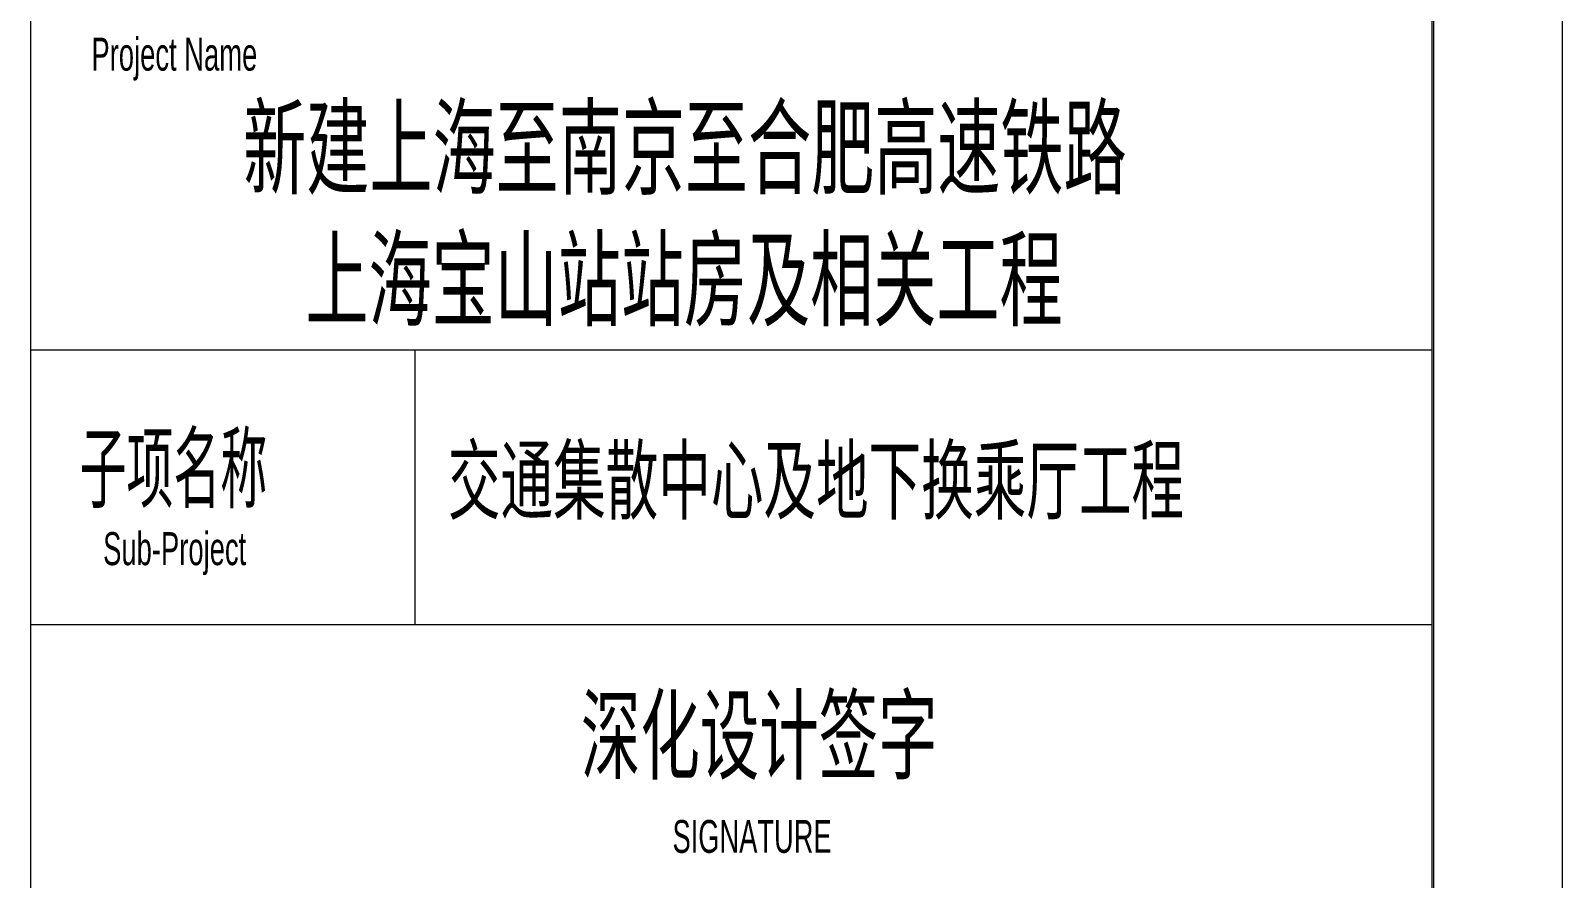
# Model space of a CAD drawing. Header units: millimetres. Extents: x 96 to 23960, y 200 to 17000.
# Drawn here: x 21596 to 23960, y 5316 to 6623 of the extents above; entities that cross this region are included whole.
import ezdxf

# ---------------------------------------------------------------- set-up
doc = ezdxf.new("R2010")
doc.units = ezdxf.units.MM
doc.linetypes.add('XKITLINE00', pattern=[0])
doc.layers.add('DrawingSheet', color=5, linetype='Continuous', lineweight=0)
doc.layers.add('OtherObjectType', color=1, linetype='Continuous', lineweight=0)
doc.styles.add('$TD_AUDIT_GENERATED_(14D)', font='ARIAL.TTF')

# ---------------------------------------------------------------- blocks, each defined once
blk = doc.blocks.new('*A5')
at = {"layer": 'DrawingSheet', "color": 5, "linetype": 'XKITLINE00', "lineweight": 0}
blk.add_line((23960, 200), (23960, 17000), dxfattribs=at)
blk = doc.blocks.new('*A7')
at = {"layer": 'OtherObjectType', "color": 7, "linetype": 'XKITLINE00', "lineweight": 0}
for p, q in [((23960, 200), (23960, 17000)), ((21596, 16811.9), (21596, 384)), ((23758.8, 16811.9), (23758.8, 384)), ((23761.2, 16814), (23761.2, 386)), ((21596, 6131.2), (23758.8, 6131.2)), ((22189.3, 5707.4), (22189.3, 6131.2)), ((21596, 5707.4), (23758.8, 5707.4))]:
    blk.add_line(p, q, dxfattribs=at)
at = {"layer": 'OtherObjectType', "color": 7, "style": '$TD_AUDIT_GENERATED_(14D)'}
for s, height, width, p in [('Project Name', 50.854, 0.595, (21689.8, 6561.7)), ('\\M+5D0C2\\M+5BDA8\\M+5C9CF\\M+5BAA3\\M+5D6C1\\M+5C4CF\\M+5BEA9\\M+5D6C1\\M+5BACF\\M+5B7CA\\M+5B8DF\\M+5CBD9\\M+5CCFA\\M+5C2B7', 120, 0.595, (21924.1, 6383.4)), ('\\M+5C9CF\\M+5BAA3\\M+5B1A6\\M+5C9BD\\M+5D5BE\\M+5D5BE\\M+5B7BF\\M+5BCB0\\M+5CFE0\\M+5B9D8\\M+5B9A4\\M+5B3CC ', 120, 0.595, (22020, 6180)), ('\\M+5D7D3\\M+5CFEE\\M+5C3FB\\M+5B3C6', 101.707, 0.522006, (21671.6, 5898)), ('\\M+5BDBB\\M+5CDA8\\M+5BCAF\\M+5C9A2\\M+5D6D0\\M+5D0C4\\M+5BCB0\\M+5B5D8\\M+5CFC2\\M+5BBBB\\M+5B3CB\\M+5CCFC\\M+5B9A4\\M+5B3CC', 100, 0.595, (22240, 5880)), ('Sub-Project', 50.854, 0.595, (21707.9, 5798.9)), ('\\M+5C9EE\\M+5BBAF\\M+5C9E8\\M+5BCC6\\M+5C7A9\\M+5D7D6', 113.008, 0.595, (22445.4, 5480.4)), ('SIGNATURE', 50.63, 0.595, (22586.7, 5355.1))]:
    blk.add_text(s, height=height, dxfattribs=dict(at, width=width)).set_placement(p)

msp = doc.modelspace()

# ---------------------------------------------------------------- block references
at = {"lineweight": 0}
for name in ['*A5', '*A7']:
    msp.add_blockref(name, (0, 0), dxfattribs=at)

doc.saveas('drawing.dxf')
